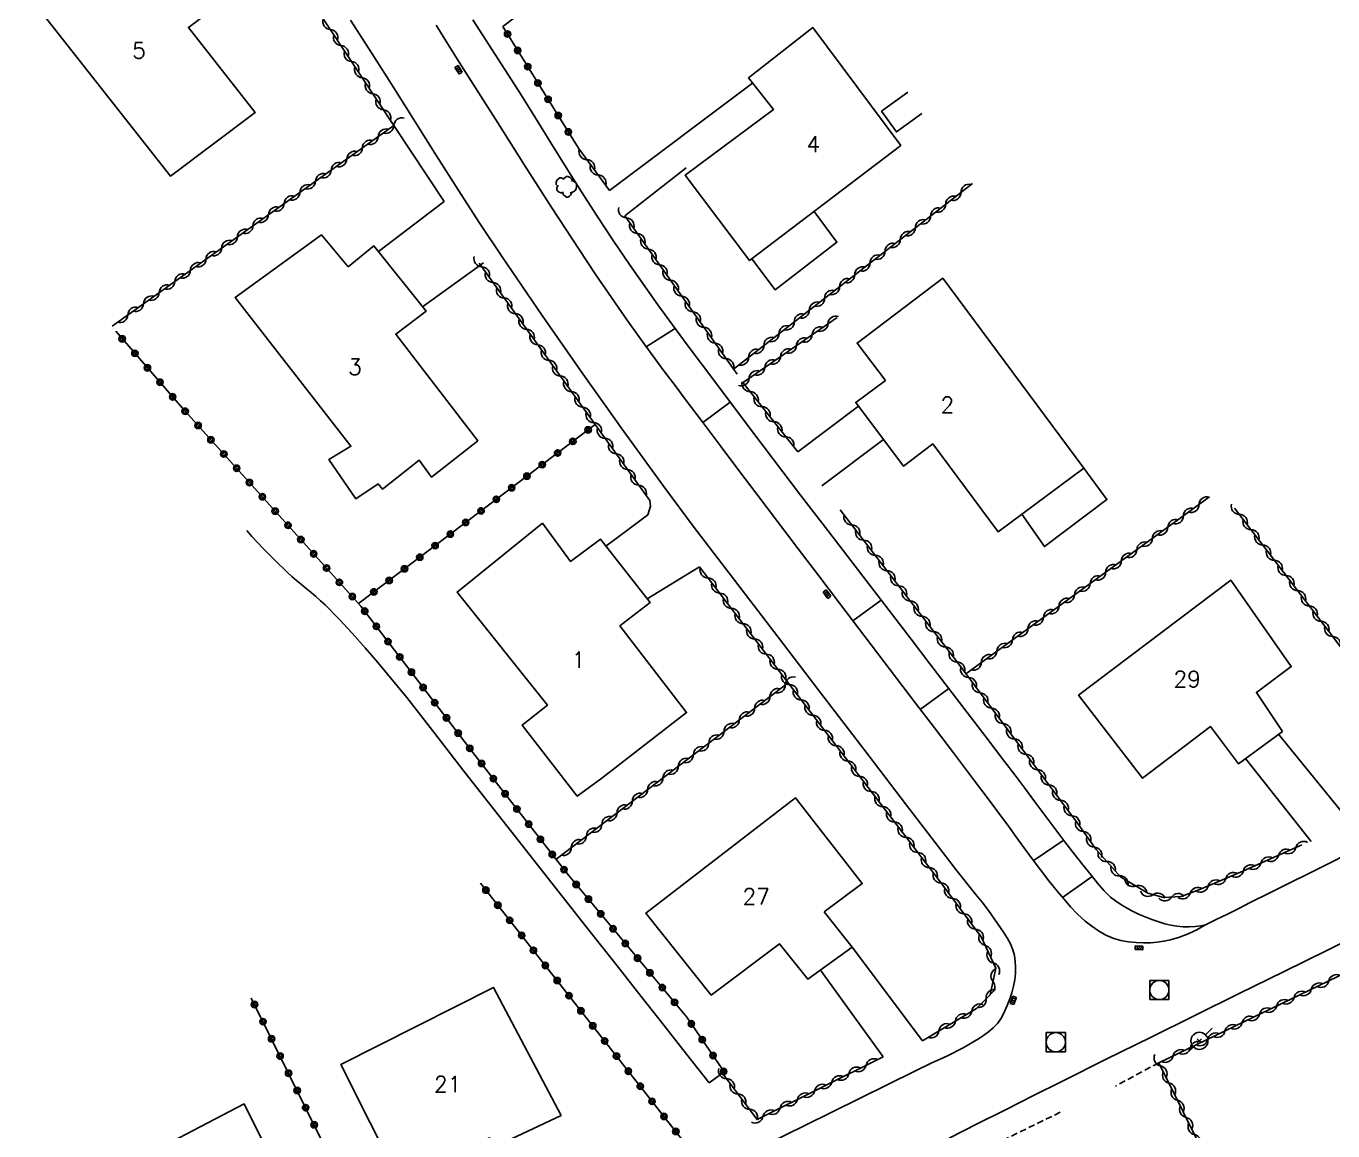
# Model space of a CAD drawing. Header units: millimetres. Extents: x 146000 to 147001, y 143000 to 144000.
# Drawn here: x 146626 to 146728.1, y 143562.7 to 143649 of the extents above; entities that cross this region are included whole.
import ezdxf
from ezdxf.enums import TextEntityAlignment as Align

# ---------------------------------------------------------------- set-up
doc = ezdxf.new("R2010")
doc.units = ezdxf.units.MM
doc.linetypes.add('DASHED', pattern=[0.75, 0.5, -0.25])
doc.layers.get('0').update_dxf_attribs({"linetype": 'CONTINUOUS'})
for name, color, linetype in [('W0006', 2, 'CONTINUOUS'), ('W0008', 7, 'CONTINUOUS'), ('W0014', 7, 'CONTINUOUS'), ('W0017', 7, 'CONTINUOUS'), ('W0101', 7, 'CONTINUOUS'), ('W0104', 1, 'CONTINUOUS'), ('W0112', 1, 'DASHED'), ('W0300', 7, 'CONTINUOUS'), ('W0310', 3, 'CONTINUOUS'), ('W0323', 7, 'CONTINUOUS'), ('W0333', 7, 'CONTINUOUS'), ('W0401', 7, 'CONTINUOUS'), ('W0420', 7, 'CONTINUOUS'), ('W0473', 7, 'CONTINUOUS'), ('W0991', 7, 'CONTINUOUS')]:
    doc.layers.add(name, color=color, linetype=linetype)
doc.styles.get("Standard").update_dxf_attribs({"font": 'romans.shx', "width": 0.85})

# ---------------------------------------------------------------- blocks, each defined once
blk = doc.blocks.new('T401')
for p, q in [((-0.3, 0.3), (0, 0.3)), ((-0.3, -0.25), (-0.3, 0.3)), ((-0.3, 0.15), (0, 0.15)), ((-0.3, 0), (0, 0)), ((0, 0.3), (0, -0.25)), ((-0.3, -0.15), (0, -0.15)), ((-0.3, -0.25), (-0.3, -0.3)), ((-0.3, -0.3), (0, -0.3)), ((0, -0.3), (0, -0.25))]:
    blk.add_line(p, q)
blk = doc.blocks.new('T473')
for p, q in [((-0.166667, 0.166667), (0.166667, -0.166667)), ((-0.166667, -0.166667), (0.166667, 0.166667)), ((0.500001, 0.500001), (1.000002, 1.000002)), ((-1.000002, -1.000002), (-0.500001, -0.500001))]:
    blk.add_line(p, q)
blk.add_ellipse((0, 0), major_axis=(0.471405, 0.471405), ratio=1, start_param=5.4977871438, end_param=11.780972451)
blk = doc.blocks.new('T420')
for p, q in [((0.75, 0.75), (-0.75, 0.75)), ((-0.75, 0.75), (-0.75, -0.75)), ((0.75, 0.75), (0.75, -0.75)), ((0.75, -0.75), (-0.75, -0.75))]:
    blk.add_line(p, q)
blk.add_ellipse((0, 0), major_axis=(-0.53, 0.53), ratio=1, start_param=3.926991, end_param=10.210176)
blk = doc.blocks.new('T300')
for p, q in [((-0.8, 0.51), (-0.86, 0.34)), ((-0.86, 0.34), (-0.86, 0.17)), ((-0.86, 0.17), (-0.74, 0.06)), ((-0.69, 0.63), (-0.8, 0.51)), ((-0.8, -0.06), (-0.74, 0.06)), ((-0.74, 0.06), (-0.69, 0.11)), ((-0.57, 0.69), (-0.69, 0.63)), ((-0.46, 0.69), (-0.57, 0.69)), ((-0.29, 0.63), (-0.46, 0.69)), ((-0.29, 0.63), (-0.17, 0.74)), ((-0.23, 0.57), (-0.29, 0.63)), ((-0.17, 0.74), (-0.06, 0.8)), ((-0.06, 0.8), (0.06, 0.8)), ((0.06, 0.8), (0.23, 0.74)), ((0.23, 0.74), (0.34, 0.63)), ((0.34, 0.63), (0.4, 0.51)), ((0.46, 0.46), (0.34, 0.46)), ((0.4, 0.51), (0.4, 0.46)), ((0.57, 0.4), (0.46, 0.46)), ((0.57, 0.4), (0.69, 0.29)), ((0.69, 0.29), (0.74, 0.17)), ((0.74, 0.06), (0.69, -0.17)), ((0.74, 0.17), (0.74, 0.06)), ((-0.8, -0.17), (-0.8, -0.06)), ((-0.8, -0.23), (-0.8, -0.17)), ((-0.74, -0.34), (-0.8, -0.23)), ((-0.69, -0.4), (-0.74, -0.34)), ((-0.51, -0.46), (-0.69, -0.4)), ((-0.4, -0.46), (-0.51, -0.46)), ((-0.4, -0.46), (-0.34, -0.46)), ((-0.34, -0.46), (-0.34, -0.4)), ((-0.34, -0.51), (-0.34, -0.46)), ((-0.29, -0.63), (-0.34, -0.51)), ((-0.17, -0.74), (-0.29, -0.63)), ((-0.06, -0.8), (-0.17, -0.74)), ((0.06, -0.8), (-0.06, -0.8)), ((0.17, -0.74), (0.06, -0.8)), ((0.23, -0.69), (0.17, -0.74)), ((0.29, -0.46), (0.23, -0.46)), ((0.29, -0.63), (0.23, -0.69)), ((0.46, -0.4), (0.29, -0.46)), ((0.34, -0.51), (0.29, -0.63)), ((0.34, -0.51), (0.34, -0.46)), ((0.57, -0.34), (0.46, -0.4)), ((0.63, -0.29), (0.57, -0.34)), ((0.69, -0.17), (0.63, -0.29))]:
    blk.add_line(p, q)
blk = doc.blocks.new('t323o')
at = {"color": 0, "linetype": 'Continuous'}
for radius in [0.25, 0.15]:
    blk.add_circle((0, 0), radius, dxfattribs=at)
blk = doc.blocks.new('t310o')
at = {"color": 0, "linetype": 'Continuous'}
for centre, start, end in [((-0.5, 0.38), 216.8699, 323.1304), ((0.5, -0.37), 36.8699, 143.1303)]:
    blk.add_arc(centre, 0.625, start, end, dxfattribs=at)

msp = doc.modelspace()

# ---------------------------------------------------------------- linework, layer by layer
at = {"layer": 'W0006'}
for points in [[(146674.47, 143623.97), (146676.68, 143625.38)], [(146681.02, 143619.65), (146678.88, 143618.07)], [(146692.82, 143604.17), (146690.62, 143602.55)], [(146698.1, 143597.28), (146695.87, 143595.64)], [(146707.11, 143585.46), (146704.78, 143583.85)], [(146709.3, 143582.59), (146706.99, 143580.94)]]:
    msp.add_lwpolyline(points, dxfattribs=at)
at = {"layer": 'W0008'}
msp.add_lwpolyline([(146718.12, 143578.77), (146717.48, 143578.42), (146716.82, 143578.11), (146716.14, 143577.85), (146715.44, 143577.64), (146714.92, 143577.52), (146714.39, 143577.44), (146713.86, 143577.4), (146713.33, 143577.39), (146712.74, 143577.42), (146712.15, 143577.47), (146711.56, 143577.58), (146710.99, 143577.75), (146710.38, 143578.01), (146709.81, 143578.33), (146709.27, 143578.7), (146708.76, 143579.1), (146708.17, 143579.63), (146707.62, 143580.21), (146707.11, 143580.81), (146706.61, 143581.42), (146705.92, 143582.25), (146705.26, 143583.11), (146704.61, 143583.97), (146703.97, 143584.84), (146703.34, 143585.72), (146702.71, 143586.59), (146702.07, 143587.46), (146701.43, 143588.33), (146699.95, 143590.28), (146698.47, 143592.24), (146696.98, 143594.19), (146695.5, 143596.14), (146694.01, 143598.09), (146692.53, 143600.04), (146691.04, 143601.99), (146689.56, 143603.94), (146687.95, 143606.07), (146686.33, 143608.19), (146684.72, 143610.32), (146683.11, 143612.45), (146681.71, 143614.31), (146680.31, 143616.17), (146678.91, 143618.03), (146677.51, 143619.89), (146676.72, 143620.95), (146675.92, 143622), (146675.13, 143623.06), (146674.35, 143624.13), (146673.04, 143625.97), (146671.75, 143627.82), (146670.48, 143629.69), (146669.23, 143631.57), (146667.08, 143634.85), (146664.96, 143638.16), (146662.87, 143641.48), (146660.76, 143644.8), (146659.85, 143646.23), (146658.95, 143647.67), (146658.04, 143649.1)], dxfattribs=at)
at = {"layer": 'W0014'}
for points in [[(146651.36, 143649.51), (146653.06, 143646.88), (146654.75, 143644.22), (146656.42, 143641.56), (146658.09, 143638.9), (146659.77, 143636.25), (146661.47, 143633.61), (146663.21, 143631), (146666.33, 143626.42), (146669.5, 143621.87), (146672.72, 143617.36), (146675.97, 143612.88), (146678.14, 143609.96), (146680.34, 143607.06), (146682.56, 143604.18), (146684.77, 143601.29), (146688.11, 143596.91), (146691.46, 143592.53), (146694.8, 143588.15), (146698.15, 143583.78), (146698.66, 143583.13), (146699.17, 143582.49), (146699.68, 143581.85), (146700.2, 143581.21), (146700.71, 143580.57), (146701.2, 143579.92), (146701.69, 143579.25), (146702.15, 143578.57), (146702.42, 143578.16), (146702.69, 143577.75), (146702.93, 143577.32), (146703.12, 143576.85), (146703.23, 143576.41), (146703.3, 143575.95), (146703.32, 143575.49), (146703.31, 143575.04), (146703.26, 143574.52), (146703.16, 143574.01), (146703.03, 143573.5), (146702.87, 143573.01), (146702.68, 143572.51), (146702.47, 143572.02), (146702.22, 143571.55), (146701.91, 143571.1), (146701.58, 143570.75), (146701.22, 143570.44), (146700.83, 143570.16), (146700.43, 143569.89), (146699.24, 143569.19), (146698, 143568.57), (146696.74, 143567.99), (146695.5, 143567.39), (146691.18, 143565.25), (146686.85, 143563.12), (146682.52, 143561)], [(146660.93, 143649.54), (146663.42, 143645.66), (146664.63, 143643.75), (146665.83, 143641.83), (146667.02, 143639.92), (146668.22, 143638), (146669.42, 143636.09), (146670.64, 143634.18), (146671.88, 143632.29), (146673.15, 143630.42), (146675.37, 143627.26), (146677.66, 143624.14), (146679.99, 143621.05), (146682.31, 143617.96), (146684.41, 143615.17), (146686.53, 143612.39), (146688.66, 143609.62), (146690.78, 143606.84), (146692.24, 143604.93), (146693.7, 143603.02), (146695.16, 143601.12), (146696.63, 143599.21), (146698.09, 143597.31), (146699.55, 143595.4), (146701.01, 143593.49), (146702.47, 143591.58), (146703.26, 143590.54), (146704.04, 143589.49), (146704.82, 143588.43), (146705.6, 143587.38), (146706.39, 143586.33), (146707.18, 143585.29), (146707.98, 143584.25), (146708.8, 143583.23), (146709.26, 143582.65), (146709.72, 143582.07), (146710.21, 143581.5), (146710.75, 143580.98), (146711.14, 143580.67), (146711.56, 143580.4), (146711.99, 143580.14), (146712.42, 143579.9), (146712.93, 143579.65), (146713.45, 143579.42), (146713.98, 143579.21), (146714.51, 143579.03), (146714.98, 143578.89), (146715.45, 143578.78), (146715.93, 143578.7), (146716.41, 143578.65), (146716.88, 143578.65), (146717.35, 143578.68), (146717.81, 143578.74), (146718.27, 143578.84)], [(146729.28, 143584.35), (146727.76, 143583.58), (146726.23, 143582.82), (146724.71, 143582.06), (146723.18, 143581.3), (146721.66, 143580.54), (146720.77, 143580.09), (146719.89, 143579.65), (146719.01, 143579.21), (146718.12, 143578.77)], [(146698.13, 143562.14), (146700.33, 143563.25), (146702.53, 143564.36), (146704.73, 143565.47), (146706.93, 143566.57), (146710.39, 143568.3), (146713.86, 143570.01), (146717.33, 143571.72), (146720.8, 143573.43), (146724.27, 143575.13), (146727.74, 143576.84), (146731.2, 143578.56)]]:
    msp.add_lwpolyline(points, dxfattribs=at)
at = {"layer": 'W0017'}
for points in [[(146663.26, 143649), (146671.91, 143655.58)], [(146671.6, 143636.19), (146682.77, 143644.58)], [(146677.59, 143637.96), (146672.8, 143634.21)], [(146658.68, 143635.34), (146653.54, 143631.43)], [(146656.99, 143627.1), (146661.74, 143630.55)], [(146686.3, 143615.76), (146691.04, 143619.35)], [(146688.18, 143613.12), (146693, 143616.74)], [(146674.75, 143611.96), (146674.79, 143611.53), (146674.58, 143610.85), (146673.13, 143609.75), (146671.32, 143608.41)], [(146674.55, 143604.29), (146678.63, 143606.79)], [(146729.44, 143586.85), (146723.88, 143593.7)], [(146721.29, 143591.8), (146726.41, 143585.31)], [(146690.55, 143577.05), (146696.06, 143569.74)], [(146688.08, 143575.26), (146692.99, 143568.5)]]:
    msp.add_lwpolyline(points, dxfattribs=at)
at = {"layer": 'W0101'}
for points in [[(146632.74, 143656.95), (146626.01, 143651.67), (146637.29, 143637.32), (146643.9, 143642.28), (146638.7, 143648.94), (146641.11, 143650.75), (146637.22, 143655.76), (146634.83, 143653.96)], [(146694.37, 143639.7), (146687.48, 143648.92), (146682.45, 143644.99), (146684.4, 143642.53), (146677.52, 143637.39), (146682.54, 143630.72)], [(146651.18, 143630.23), (146649.09, 143632.72), (146642.34, 143627.83), (146651.39, 143616.2), (146649.67, 143615.17), (146651.78, 143612.1), (146653.52, 143613.26), (146653.86, 143612.84), (146656.72, 143615.12), (146657.7, 143613.79), (146661.3, 143616.64), (146654.89, 143624.97), (146657.27, 143626.75), (146653.19, 143631.86)], [(146693.16, 143621.34), (146690.94, 143624.27), (146697.64, 143629.34), (146708.66, 143614.49), (146701.96, 143609.52), (146696.85, 143616.39), (146694.56, 143614.66), (146690.83, 143619.63)], [(146666.35, 143610.19), (146659.69, 143604.81), (146666.74, 143595.97), (146664.78, 143594.42), (146669.07, 143588.86), (146671, 143590.27), (146677.62, 143595.39), (146672.39, 143602.16), (146674.78, 143604), (146670.89, 143608.95), (146668.54, 143607.21)], [(146724.18, 143593.92), (146720.75, 143591.4), (146718.55, 143594.3), (146713.23, 143590.27), (146708.25, 143596.75), (146720.14, 143605.74), (146724.87, 143598.99), (146722.14, 143596.97)], [(146688.36, 143579.82), (146691.34, 143582.03), (146686.14, 143588.73), (146674.44, 143579.72), (146679.55, 143573.32), (146684.89, 143577.31), (146687.1, 143574.55), (146690.55, 143577.05)], [(146667.82, 143563.91), (146662.53, 143573.92), (146650.6, 143567.89), (146655.2, 143558.77), (146662.21, 143562.17), (146662.62, 143561.45)], [(146638.57, 143549.21), (146638.71, 143549.01), (146648.46, 143553.9), (146643.04, 143564.81), (146633.39, 143559.77), (146637.23, 143551.9), (146636.21, 143551.55), (146637.53, 143548.94)]]:
    msp.add_lwpolyline(points, close=True, dxfattribs=at)
at = {"layer": 'W0104'}
for points in [[(146694.9, 143643.87), (146692.85, 143642.39), (146694.02, 143640.77), (146696, 143642.2)], [(146687.58, 143634.55), (146689.37, 143632.15), (146684.53, 143628.44), (146682.72, 143630.86)], [(146703.81, 143610.89), (146705.58, 143608.36), (146710.46, 143612.04), (146708.66, 143614.49)]]:
    msp.add_lwpolyline(points, dxfattribs=at)
at = {"layer": 'W0112'}
for points in [[(146714.52, 143568.03), (146711.12, 143566.2)], [(146706.82, 143564.16), (146691.04, 143556.48), (146689.94, 143555.68), (146689.45, 143554.93), (146689.41, 143554.19)]]:
    msp.add_lwpolyline(points, dxfattribs=at)
at = {"layer": 'W0310'}
for points in [[(146632.74, 143625.6), (146654.74, 143641.26), (146647.1, 143652.86)], [(146671.6, 143636.19), (146669.18, 143639.49)], [(146681.29, 143622.24), (146699.95, 143636.74)], [(146681.58, 143621.83), (146672.8, 143634.21)], [(146674.75, 143611.96), (146661.41, 143630.52)], [(146686.3, 143615.76), (146682.02, 143621.2), (146682.38, 143621.42), (146689.39, 143626.28)], [(146718.48, 143612.24), (146699.43, 143598.43)], [(146725.68, 143585.05), (146721.09, 143583), (146717.78, 143581.59), (146716.27, 143581.03), (146714.89, 143580.93), (146713.66, 143581.27), (146711.53, 143582.55), (146709.61, 143584.68), (146708.16, 143586.76), (146698.73, 143599.38), (146689.63, 143611.25)], [(146776.33, 143610.91), (146736.24, 143590.54), (146727.83, 143601.7), (146720.43, 143611.37)], [(146696.06, 143569.74), (146700.28, 143572.28), (146701.34, 143573.33), (146701.78, 143575.41), (146700.64, 143577.87), (146697.29, 143582.35), (146678.63, 143606.79)], [(146667.42, 143583.93), (146685.55, 143597.72)], [(146758.37, 143590.08), (146748.43, 143584.38), (146714.52, 143568.03), (146725.98, 143544.94)], [(146680.44, 143567.17), (146683.13, 143563.59), (146692.99, 143568.5)]]:
    msp.add_lwpolyline(points, dxfattribs=at)
at = {"layer": 'W0323'}
for points in [[(146669.17, 143639.5), (146663.25, 143649.02)], [(146633.01, 143625.19), (146638.41, 143618.98), (146652.16, 143603.72), (146660.93, 143592.28), (146668.38, 143582.69), (146677.64, 143571.6)], [(146651.99, 143603.91), (146670.48, 143617.9)], [(146677.7, 143561.48), (146661.51, 143582.07)], [(146655.17, 143549.73), (146643.61, 143573.08)], [(146679.38, 143566.46), (146680.55, 143567.31), (146677.64, 143571.6)]]:
    msp.add_lwpolyline(points, dxfattribs=at)
at = {"layer": 'W0333'}
for points in [[(146654.74, 143641.26), (146658.68, 143635.33)], [(146679.38, 143566.46), (146677.61, 143568.71), (146675.84, 143570.96), (146674.07, 143573.21), (146672.3, 143575.46), (146669.8, 143578.63), (146667.31, 143581.79), (146664.82, 143584.96), (146662.33, 143588.12), (146660.14, 143590.93), (146657.96, 143593.75), (146655.76, 143596.56), (146653.49, 143599.3), (146652.5, 143600.46), (146651.49, 143601.6), (146650.45, 143602.71), (146649.38, 143603.8), (146649.02, 143604.13), (146648.65, 143604.46), (146648.28, 143604.77), (146647.9, 143605.09), (146647.52, 143605.4), (146647.14, 143605.71), (146646.77, 143606.03), (146646.41, 143606.36), (146645.47, 143607.27), (146644.56, 143608.2), (146643.66, 143609.15), (146643.25, 143609.61)]]:
    msp.add_lwpolyline(points, dxfattribs=at)

# ---------------------------------------------------------------- block references
at = {"layer": 'W0300'}
msp.add_blockref('T300', (146668.29, 143636.48), dxfattribs=at)
at = {"layer": 'W0310'}
for p, rotation in [((146649.79, 143648.77), 123.3812353874848), ((146650.62, 143647.52), 123.3812353874848), ((146651.44, 143646.27), 123.3812353874848), ((146652.27, 143645.01), 123.3812353874848), ((146653.1, 143643.76), 123.3812353874848), ((146653.92, 143642.51), 123.3812353874848), ((146654.74, 143641.26), 35.43606651689645), ((146652.29, 143639.52), 35.43606651689645), ((146653.52, 143640.39), 35.43606651689645), ((146651.07, 143638.65), 35.43606651689645), ((146669.83, 143638.61), 126.2794135219369), ((146649.85, 143637.78), 35.43606651689645), ((146670.71, 143637.4), 126.2794135219369), ((146648.63, 143636.91), 35.43606651689645), ((146647.41, 143636.04), 35.43606651689645), ((146699.06, 143636.04), 37.85419787600784), ((146644.96, 143634.3), 35.43606651689645), ((146646.18, 143635.17), 35.43606651689645), ((146697.87, 143635.12), 37.85419787600784), ((146643.74, 143633.43), 35.43606651689645), ((146672.91, 143634.06), 125.3424023919069), ((146695.5, 143633.28), 37.85419787600784), ((146696.69, 143634.2), 37.85419787600784), ((146642.52, 143632.56), 35.43606651689645), ((146673.77, 143632.84), 125.3424023919069), ((146694.32, 143632.36), 37.85419787600784), ((146641.29, 143631.69), 35.43606651689645), ((146674.64, 143631.61), 125.3424023919069), ((146693.13, 143631.44), 37.85419787600784), ((146640.07, 143630.82), 35.43606651689645), ((146661.62, 143630.23), 125.7133694972104), ((146675.51, 143630.39), 125.3424023919069), ((146691.95, 143630.52), 37.85419787600784), ((146638.85, 143629.95), 35.43606651689645), ((146662.49, 143629.01), 125.7133694972104), ((146676.38, 143629.17), 125.3424023919069), ((146690.76, 143629.6), 37.85419787600784), ((146636.41, 143628.21), 35.43606651689645), ((146637.63, 143629.08), 35.43606651689645), ((146689.58, 143628.68), 37.85419787600784), ((146635.18, 143627.34), 35.43606651689645), ((146663.37, 143627.79), 125.7133694972104), ((146677.24, 143627.94), 125.3424023919069), ((146688.4, 143627.76), 37.85419787600784), ((146633.96, 143626.47), 35.43606651689645), ((146664.24, 143626.57), 125.7133694972104), ((146678.11, 143626.72), 125.3424023919069), ((146687.21, 143626.84), 37.85419787600784), ((146665.12, 143625.35), 125.7133694972104), ((146678.98, 143625.5), 125.3424023919069), ((146686.03, 143625.92), 37.85419787600784), ((146688.67, 143625.78), 34.7227823408201), ((146665.99, 143624.14), 125.7133694972104), ((146679.85, 143624.27), 125.3424023919069), ((146683.66, 143624.08), 37.85419787600784), ((146684.84, 143625), 37.85419787600784), ((146687.43, 143624.93), 34.7227823408201), ((146666.87, 143622.92), 125.7133694972104), ((146680.71, 143623.05), 125.3424023919069), ((146682.47, 143623.16), 37.85419787600784), ((146684.97, 143623.22), 34.7227823408201), ((146686.2, 143624.07), 34.7227823408201), ((146683.74, 143622.36), 34.7227823408201), ((146667.75, 143621.7), 125.7133694972104), ((146682.5, 143621.51), 34.7227823408201), ((146668.62, 143620.48), 125.7133694972104), ((146682.59, 143620.47), 128.2088121543069), ((146669.5, 143619.26), 125.7133694972104), ((146683.52, 143619.29), 128.2088121543069), ((146670.37, 143618.05), 125.7133694972104), ((146684.44, 143618.12), 128.2088121543069), ((146671.25, 143616.83), 125.7133694972104), ((146685.37, 143616.94), 128.2088121543069), ((146672.12, 143615.61), 125.7133694972104), ((146673, 143614.39), 125.7133694972104), ((146673.87, 143613.17), 125.7133694972104), ((146717.65, 143611.64), 215.9414032685707), ((146720.81, 143610.88), 127.410524292298), ((146690.54, 143610.06), 127.4590542928906), ((146715.22, 143609.88), 215.9414032685707), ((146716.43, 143610.76), 215.9414032685707), ((146721.72, 143609.68), 127.410524292298), ((146691.46, 143608.87), 127.4590542928906), ((146714.01, 143609), 215.9414032685707), ((146692.37, 143607.68), 127.4590542928906), ((146712.79, 143608.12), 215.9414032685707), ((146722.64, 143608.49), 127.410524292298), ((146711.58, 143607.24), 215.9414032685707), ((146723.55, 143607.3), 127.410524292298), ((146679.3, 143605.92), 127.3633037641493), ((146693.28, 143606.49), 127.4590542928906), ((146710.36, 143606.36), 215.9414032685707), ((146724.46, 143606.11), 127.410524292298), ((146680.21, 143604.73), 127.3633037641493), ((146694.19, 143605.3), 127.4590542928906), ((146709.15, 143605.48), 215.9414032685707), ((146725.37, 143604.92), 127.410524292298), ((146681.12, 143603.54), 127.3633037641493), ((146695.1, 143604.11), 127.4590542928906), ((146706.72, 143603.72), 215.9414032685707), ((146707.93, 143604.6), 215.9414032685707), ((146726.28, 143603.73), 127.410524292298), ((146696.02, 143602.92), 127.4590542928906), ((146705.5, 143602.84), 215.9414032685707), ((146727.19, 143602.53), 127.410524292298), ((146682.03, 143602.34), 127.3633037641493), ((146696.93, 143601.72), 127.4590542928906), ((146704.29, 143601.96), 215.9414032685707), ((146682.94, 143601.15), 127.3633037641493), ((146697.84, 143600.53), 127.4590542928906), ((146703.08, 143601.08), 215.9414032685707), ((146728.1, 143601.34), 126.9896190168007), ((146683.85, 143599.96), 127.3633037641493), ((146701.86, 143600.2), 215.9414032685707), ((146684.76, 143598.77), 127.3633037641493), ((146698.75, 143599.34), 126.7760679988789), ((146700.65, 143599.32), 215.9414032685707), ((146685.33, 143597.55), 37.25357012835022), ((146685.67, 143597.58), 127.3633037641493), ((146699.65, 143598.14), 126.7760679988789), ((146684.13, 143596.64), 37.25357012835022), ((146686.58, 143596.38), 127.3633037641493), ((146700.55, 143596.94), 126.7760679988789), ((146682.94, 143595.73), 37.25357012835022), ((146701.45, 143595.74), 126.7760679988789), ((146681.74, 143594.82), 37.25357012835022), ((146687.49, 143595.19), 127.3633037641493), ((146702.35, 143594.54), 126.7760679988789), ((146680.55, 143593.92), 37.25357012835022), ((146688.4, 143594), 127.3633037641493), ((146703.24, 143593.34), 126.7760679988789), ((146679.36, 143593.01), 37.25357012835022), ((146689.31, 143592.81), 127.3633037641493), ((146678.16, 143592.1), 37.25357012835022), ((146690.22, 143591.61), 127.3633037641493), ((146704.14, 143592.13), 126.7760679988789), ((146676.97, 143591.19), 37.25357012835022), ((146691.13, 143590.42), 127.3633037641493), ((146705.04, 143590.93), 126.7760679988789), ((146674.58, 143589.38), 37.25357012835022), ((146675.77, 143590.28), 37.25357012835022), ((146692.04, 143589.23), 127.3633037641493), ((146705.94, 143589.73), 126.7760679988789), ((146673.39, 143588.47), 37.25357012835022), ((146706.84, 143588.53), 126.7760679988789), ((146672.19, 143587.56), 37.25357012835022), ((146692.95, 143588.04), 127.3633037641493), ((146707.73, 143587.33), 126.7760679988789), ((146671, 143586.65), 37.25357012835022), ((146693.86, 143586.85), 127.3633037641493), ((146669.8, 143585.74), 37.25357012835022), ((146694.77, 143585.65), 127.3633037641493), ((146708.61, 143586.11), 124.9494568872764), ((146668.61, 143584.84), 37.25357012835022), ((146695.68, 143584.46), 127.3633037641493), ((146709.47, 143584.88), 124.9494568872764), ((146725.23, 143584.85), 204.0296437424765), ((146696.59, 143583.27), 127.3633037641493), ((146710.45, 143583.75), 131.9812561293786), ((146722.49, 143583.63), 204.0296437424765), ((146723.86, 143584.24), 204.0296437424765), ((146697.5, 143582.07), 126.7470334034821), ((146711.45, 143582.63), 131.9812561293786), ((146719.74, 143582.43), 203.1274364666231), ((146721.12, 143583.02), 204.0296437424765), ((146712.72, 143581.84), 149.0204377352972), ((146718.36, 143581.84), 203.1274364666231), ((146698.4, 143580.87), 126.7470334034821), ((146714.05, 143581.16), 164.4161835327628), ((146715.51, 143580.97), 184.1446237401287), ((146716.97, 143581.29), 200.4976525110675), ((146699.29, 143579.67), 126.7470334034821), ((146700.19, 143578.47), 126.7470334034821), ((146700.95, 143577.19), 114.8992851709326), ((146701.59, 143575.83), 114.8992851709326), ((146701.56, 143574.39), 78.05177431961545), ((146727.79, 143574.42), 205.746877671695), ((146701.04, 143573.04), 44.70087904587508), ((146726.43, 143573.77), 205.746877671695), ((146699.91, 143572.06), 31.0335880358938), ((146723.73, 143572.47), 205.746877671695), ((146725.08, 143573.12), 205.746877671695), ((146698.63, 143571.29), 31.0335880358938), ((146721.03, 143571.17), 205.746877671695), ((146722.38, 143571.82), 205.746877671695), ((146697.34, 143570.52), 31.0335880358938), ((146719.68, 143570.51), 205.746877671695), ((146716.98, 143569.21), 205.746877671695), ((146718.33, 143569.86), 205.746877671695), ((146714.65, 143567.78), 296.3967092445267), ((146715.63, 143568.56), 205.746877671695), ((146680.73, 143566.78), 307.0106732335848), ((146690.3, 143567.17), 26.47663901546912), ((146691.65, 143567.83), 26.47663901546912), ((146688.96, 143566.5), 26.47663901546912), ((146715.31, 143566.44), 296.3967092445267), ((146681.63, 143565.58), 307.0106732335848), ((146686.28, 143565.16), 26.47663901546912), ((146687.62, 143565.83), 26.47663901546912), ((146715.98, 143565.09), 296.3967092445267), ((146682.54, 143564.38), 307.0106732335848), ((146684.93, 143564.49), 26.47663901546912), ((146716.65, 143563.75), 296.3967092445267), ((146683.59, 143563.82), 26.47663901546912), ((146717.31, 143562.41), 296.3967092445267)]:
    msp.add_blockref('t310o', p, dxfattribs=dict(at, rotation=rotation))
at = {"layer": 'W0323'}
for p, rotation in [((146663.63, 143648.42), 121.8905990516229), ((146664.42, 143647.14), 121.8905990516229), ((146665.21, 143645.87), 121.8905990516229), ((146666, 143644.59), 121.8905990516229), ((146666.8, 143643.32), 121.8905990516229), ((146667.59, 143642.05), 121.8905990516229), ((146668.38, 143640.77), 121.8905990516229), ((146633.52, 143624.6), 311.0022580749363), ((146634.51, 143623.47), 311.0022580749363), ((146635.49, 143622.34), 311.0022580749363), ((146636.47, 143621.21), 311.0022580749363), ((146637.46, 143620.07), 311.0022580749363), ((146638.44, 143618.94), 312.0226624124223), ((146639.45, 143617.83), 312.0226624124223), ((146669.93, 143617.49), 37.12394419120293), ((146640.45, 143616.71), 312.0226624124223), ((146668.73, 143616.59), 37.12394419120293), ((146641.46, 143615.6), 312.0226624124223), ((146667.54, 143615.68), 37.12394419120293), ((146642.46, 143614.49), 312.0226624124223), ((146666.34, 143614.77), 37.12394419120293), ((146643.46, 143613.37), 312.0226624124223), ((146665.14, 143613.87), 37.12394419120293), ((146644.47, 143612.26), 312.0226624124223), ((146663.95, 143612.96), 37.12394419120293), ((146662.75, 143612.06), 37.12394419120293), ((146645.47, 143611.14), 312.0226624124223), ((146660.36, 143610.25), 37.12394419120293), ((146661.56, 143611.15), 37.12394419120293), ((146646.48, 143610.03), 312.0226624124223), ((146659.16, 143609.34), 37.12394419120293), ((146647.48, 143608.91), 312.0226624124223), ((146657.97, 143608.44), 37.12394419120293), ((146648.48, 143607.8), 312.0226624124223), ((146656.77, 143607.53), 37.12394419120293), ((146649.49, 143606.69), 312.0226624124223), ((146655.58, 143606.63), 37.12394419120293), ((146650.49, 143605.57), 312.0226624124223), ((146654.38, 143605.72), 37.12394419120293), ((146651.5, 143604.46), 312.0226624124223), ((146653.18, 143604.82), 37.12394419120293), ((146652.47, 143603.32), 307.4668230029238), ((146653.38, 143602.13), 307.4668230029238), ((146654.29, 143600.94), 307.4668230029238), ((146655.21, 143599.74), 307.4668230029238), ((146656.12, 143598.55), 307.4668230029238), ((146657.03, 143597.36), 307.4668230029238), ((146657.94, 143596.17), 307.4668230029238), ((146658.86, 143594.98), 307.4668230029238), ((146659.77, 143593.79), 307.4668230029238), ((146660.68, 143592.6), 307.4668230029238), ((146661.6, 143591.42), 307.8373209223919), ((146662.52, 143590.23), 307.8373209223919), ((146663.44, 143589.05), 307.8373209223919), ((146664.36, 143587.86), 307.8373209223919), ((146665.28, 143586.68), 307.8373209223919), ((146666.2, 143585.49), 307.8373209223919), ((146667.12, 143584.31), 307.8373209223919), ((146668.04, 143583.12), 307.8373209223919), ((146668.99, 143581.96), 309.8512598775553), ((146661.94, 143581.52), 128.1739361849625), ((146669.95, 143580.81), 309.8512598775553), ((146662.87, 143580.34), 128.1739361849625), ((146670.91, 143579.66), 309.8512598775553), ((146663.8, 143579.16), 128.1739361849625), ((146664.73, 143577.98), 128.1739361849625), ((146671.87, 143578.5), 309.8512598775553), ((146665.65, 143576.81), 128.1739361849625), ((146672.83, 143577.35), 309.8512598775553), ((146666.58, 143575.63), 128.1739361849625), ((146673.79, 143576.2), 309.8512598775553), ((146674.75, 143575.05), 309.8512598775553), ((146667.51, 143574.45), 128.1739361849625), ((146675.72, 143573.9), 309.8512598775553), ((146643.86, 143572.58), 116.344124578665), ((146668.43, 143573.27), 128.1739361849625), ((146676.68, 143572.75), 309.8512598775553), ((146669.36, 143572.09), 128.1739361849625), ((146644.52, 143571.24), 116.344124578665), ((146670.29, 143570.91), 128.1739361849625), ((146677.99, 143571.07), 124.2420329114982), ((146645.19, 143569.9), 116.344124578665), ((146671.22, 143569.73), 128.1739361849625), ((146678.84, 143569.83), 124.2420329114982), ((146645.86, 143568.55), 116.344124578665), ((146672.14, 143568.55), 128.1739361849625), ((146679.68, 143568.59), 124.2420329114982), ((146673.07, 143567.37), 128.1739361849625), ((146680.52, 143567.35), 124.2420329114982), ((146646.52, 143567.21), 116.344124578665), ((146647.19, 143565.86), 116.344124578665), ((146674, 143566.19), 128.1739361849625), ((146647.85, 143564.52), 116.344124578665), ((146674.92, 143565.01), 128.1739361849625), ((146675.85, 143563.83), 128.1739361849625), ((146648.52, 143563.18), 116.344124578665), ((146676.78, 143562.66), 128.1739361849625)]:
    msp.add_blockref('t323o', p, dxfattribs=dict(at, rotation=rotation))
at = {"layer": 'W0401'}
for p, rotation in [((146659.93, 143645.7), 32.41814416047553), ((146688.7, 143604.74), 37.22490344925034), ((146712.98, 143577.16), 87.4609994362075), ((146703.01, 143572.95), 160.5104736661408)]:
    msp.add_blockref('T401', p, dxfattribs=dict(at, rotation=rotation))
at = {"layer": 'W0420'}
for p in [(146714.56, 143573.71), (146706.47, 143569.63)]:
    msp.add_blockref('T420', p, dxfattribs=at)
at = {"layer": 'W0473'}
msp.add_blockref('T473', (146717.69, 143569.74), dxfattribs=at)

# ---------------------------------------------------------------- texts
at = {"layer": 'W0991'}
for s, p in [('5', (146634.84, 143647.14)), ('4', (146687.53, 143639.82)), ('3', (146651.71, 143622.41)), ('2', (146697.99, 143619.43)), ('1', (146669.17, 143599.52)), ('29', (146716.73, 143598.01)), ('27', (146683.06, 143581.02)), ('21', (146658.95, 143566.35))]:
    msp.add_text(s, height=1.25, dxfattribs=at).set_placement(p, align=Align.MIDDLE_CENTER)

doc.saveas('drawing.dxf')
